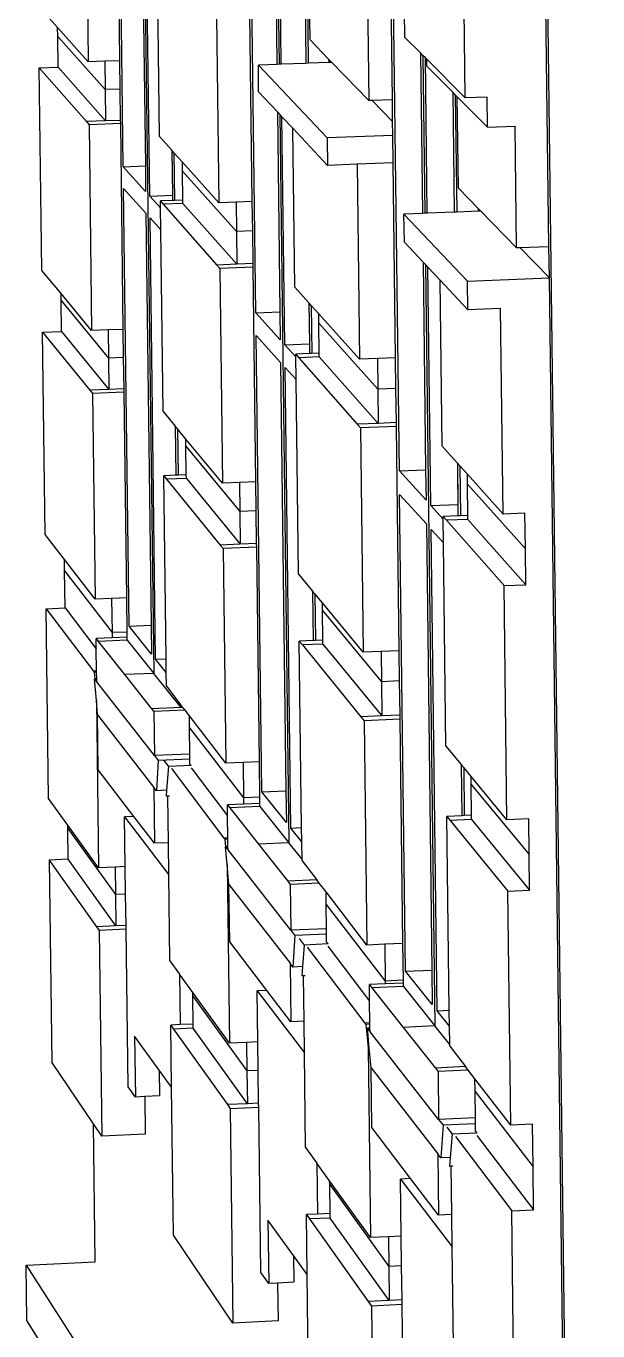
# Model space of a CAD drawing. Extents: x -106 to 80, y -44 to 65.
# Drawn here: x -95.43 to -91.8, y -21.49 to -13.19 of the extents above; entities that cross this region are included whole.
import ezdxf

# ---------------------------------------------------------------- set-up
doc = ezdxf.new("R2010")
doc.units = 0
doc.layers.get('0').update_dxf_attribs({"linetype": 'CONTINUOUS'})

msp = doc.modelspace()

# ---------------------------------------------------------------- linework, layer by layer
for p, q in [((-92.1697, -8.626), (-91.7959, -38.9348)), ((-94.8149, -14.0856), (-94.8497, -11.3426)), ((-93.9711, -15.0147), (-94.0072, -12.1533)), ((-95.052, -12.2787), (-95.0375, -13.418)), ((-94.8362, -13.4109), (-94.8506, -12.2719)), ((-93.85, -12.4644), (-93.8378, -13.4344)), ((-93.8357, -12.4786), (-93.8237, -13.4339)), ((-93.8097, -13.4334), (-93.8215, -12.4929)), ((-93.6623, -12.6941), (-93.6531, -13.4278)), ((-93.6471, -12.7094), (-93.6381, -13.4273)), ((-93.6258, -13.2792), (-93.6327, -12.7238)), ((-94.6902, -12.8263), (-94.6743, -14.0804)), ((-94.6771, -12.8403), (-94.6204, -17.3084)), ((-94.646, -14.2716), (-94.664, -12.8542)), ((-94.5839, -13.8936), (-94.5962, -12.9265)), ((-93.2612, -12.9449), (-93.2522, -13.6648)), ((-93.1031, -13.6594), (-93.1121, -12.9397)), ((-93.0586, -16.0196), (-93.0959, -13.0302)), ((-93.0586, -16.0196), (-93.0959, -13.0302)), ((-95.232, -13.2006), (-95.3543, -13.064)), ((-93.0229, -13.2632), (-93.025, -13.0985)), ((-92.6394, -13.6472), (-92.6464, -13.0858)), ((-92.1073, -14.592), (-92.1261, -13.0673)), ((-94.2218, -13.1268), (-94.2068, -14.3146)), ((-93.9939, -14.3066), (-94.0088, -13.1193)), ((-95.2313, -13.2563), (-95.232, -13.2006)), ((-95.0375, -13.418), (-95.232, -13.2006)), ((-95.2288, -13.4528), (-95.2313, -13.2563)), ((-95.2313, -13.2563), (-94.9296, -13.5943)), ((-93.5083, -13.4005), (-93.6258, -13.2792)), ((-92.9244, -13.3619), (-93.0229, -13.2632)), ((-92.9244, -13.3619), (-92.9117, -14.3819)), ((-92.9088, -13.3775), (-92.9244, -13.3619)), ((-94.9319, -13.4143), (-95.0375, -13.418)), ((-94.8362, -13.4109), (-94.9319, -13.4143)), ((-94.9319, -13.4143), (-94.9296, -13.5943)), ((-94.8339, -13.5909), (-94.8362, -13.4109)), ((-93.8378, -13.4344), (-93.9556, -13.4387)), ((-93.9556, -13.4387), (-93.5169, -13.9025)), ((-93.9535, -13.6091), (-93.9556, -13.4387)), ((-93.8237, -13.4339), (-93.8378, -13.4344)), ((-93.8097, -13.4334), (-93.8237, -13.4339)), ((-93.6531, -13.4278), (-93.8097, -13.4334)), ((-93.6381, -13.4273), (-93.6531, -13.4278)), ((-93.508, -13.4226), (-93.6381, -13.4273)), ((-93.5083, -13.4005), (-93.508, -13.4226)), ((-93.4875, -13.4219), (-93.5083, -13.4005)), ((-93.4875, -13.4219), (-93.508, -13.4226)), ((-93.2522, -13.6648), (-93.4875, -13.4219)), ((-92.9088, -13.3775), (-92.8963, -14.3814)), ((-92.8932, -13.3931), (-92.9088, -13.3775)), ((-92.881, -14.3808), (-92.8932, -13.3931)), ((-92.8848, -13.4016), (-92.8932, -13.3931)), ((-92.8842, -13.4455), (-92.8848, -13.4016)), ((-92.6394, -13.6472), (-92.8848, -13.4016)), ((-92.8842, -13.4455), (-92.7192, -13.611)), ((-95.3492, -13.4571), (-95.2288, -13.4528)), ((-95.3328, -14.7446), (-95.3492, -13.4571)), ((-95.3492, -13.4571), (-95.0495, -13.7985)), ((-95.2288, -13.4528), (-94.9271, -13.7941)), ((-94.8339, -13.5909), (-94.9296, -13.5943)), ((-94.9296, -13.5943), (-94.9271, -13.7941)), ((-94.8313, -13.7906), (-94.8339, -13.5909)), ((-93.9535, -13.6091), (-93.834, -13.7365)), ((-92.7192, -13.611), (-92.7098, -14.3744)), ((-92.7027, -13.6276), (-92.7192, -13.611)), ((-92.7192, -13.611), (-92.7098, -14.3744)), ((-93.2309, -13.664), (-93.2522, -13.6648)), ((-93.1031, -13.6594), (-93.2309, -13.664)), ((-93.2309, -13.664), (-93.1014, -13.7974)), ((-93.1014, -13.7974), (-93.1031, -13.6594)), ((-92.7027, -13.6276), (-92.6934, -14.3738)), ((-92.6901, -13.6402), (-92.7027, -13.6276)), ((-92.6829, -14.2211), (-92.6901, -13.6402)), ((-92.4982, -13.8327), (-92.6901, -13.6402)), ((-92.5006, -13.6421), (-92.6394, -13.6472)), ((-92.4982, -13.8327), (-92.5006, -13.6421)), ((-93.834, -13.7365), (-93.818, -15.0088)), ((-93.8198, -13.7517), (-93.834, -13.7365)), ((-93.8198, -13.7517), (-93.7615, -18.3854)), ((-93.8055, -13.7669), (-93.8198, -13.7517)), ((-93.7873, -15.2172), (-93.8055, -13.7669)), ((-93.7361, -13.8409), (-93.8055, -13.7669)), ((-94.9271, -13.7941), (-95.0495, -13.7985)), ((-95.0495, -13.7985), (-95.0324, -13.818)), ((-94.8311, -13.8106), (-95.0324, -13.818)), ((-95.0324, -13.818), (-95.0157, -15.1277)), ((-94.8313, -13.7906), (-94.9271, -13.7941)), ((-94.8311, -13.8106), (-94.8313, -13.7906)), ((-94.8145, -15.1199), (-94.8311, -13.8106)), ((-93.7234, -14.8507), (-93.7361, -13.8409)), ((-93.5148, -14.0767), (-93.7361, -13.8409)), ((-93.1003, -13.8872), (-93.1014, -13.7974)), ((-92.4982, -13.8327), (-92.3248, -13.8263)), ((-92.3248, -13.8263), (-92.3152, -14.6)), ((-94.5839, -13.8936), (-94.5059, -13.9807)), ((-93.1003, -13.8872), (-93.5169, -13.9025)), ((-93.5169, -13.9025), (-93.5148, -14.0767)), ((-93.0981, -14.0614), (-93.1003, -13.8872)), ((-94.5059, -13.9807), (-94.5023, -14.2662)), ((-94.492, -13.9962), (-94.5059, -13.9807)), ((-94.492, -13.9962), (-94.4882, -14.2993)), ((-94.4389, -14.0555), (-94.492, -13.9962)), ((-94.8149, -14.0856), (-94.6743, -14.0804)), ((-94.6722, -14.2428), (-94.8149, -14.0856)), ((-94.6743, -14.0804), (-94.6722, -14.2428)), ((-94.4381, -14.1137), (-94.4389, -14.0555)), ((-94.2068, -14.3146), (-94.4389, -14.0555)), ((-93.3269, -14.0698), (-93.5148, -14.0767)), ((-93.0981, -14.0614), (-93.3269, -14.0698)), ((-93.3269, -14.0698), (-93.3114, -15.3104)), ((-93.0827, -15.3015), (-93.0981, -14.0614)), ((-94.4381, -14.1137), (-94.0953, -14.4974)), ((-94.4358, -14.2974), (-94.4381, -14.1137)), ((-94.8131, -14.2236), (-94.6704, -14.3817)), ((-94.7778, -17.0072), (-94.8131, -14.2236)), ((-94.646, -14.2716), (-94.5023, -14.2662)), ((-94.5782, -14.3463), (-94.646, -14.2716)), ((-94.5023, -14.2662), (-94.5019, -14.2998)), ((-92.5578, -14.35), (-92.6829, -14.2211)), ((-94.5019, -14.2998), (-94.5788, -14.3027)), ((-94.5788, -14.3027), (-94.5609, -14.3231)), ((-94.5782, -14.3463), (-94.5788, -14.3027)), ((-94.5764, -14.4859), (-94.5782, -14.3463)), ((-94.4356, -14.3184), (-94.5609, -14.3231)), ((-94.5609, -14.3231), (-94.2201, -14.7105)), ((-94.4882, -14.2993), (-94.5019, -14.2998)), ((-94.4358, -14.2974), (-94.4882, -14.2993)), ((-94.4356, -14.3184), (-94.4358, -14.2974)), ((-94.4356, -14.3184), (-94.0927, -14.7057)), ((-94.0976, -14.3105), (-94.2068, -14.3146)), ((-93.9939, -14.3066), (-94.0976, -14.3105)), ((-94.0976, -14.3105), (-94.0953, -14.4974)), ((-93.9915, -14.4935), (-93.9939, -14.3066)), ((-92.5578, -14.35), (-92.5576, -14.3687)), ((-92.5403, -14.368), (-92.5578, -14.35)), ((-94.6704, -14.3817), (-94.6372, -17.0012)), ((-94.6087, -17.2183), (-94.6443, -14.4107)), ((-94.6443, -14.4107), (-94.5764, -14.4859)), ((-92.9117, -14.3819), (-93.0292, -14.3864)), ((-93.0292, -14.3864), (-92.6249, -14.8132)), ((-93.0269, -14.5646), (-93.0292, -14.3864)), ((-92.8963, -14.3814), (-92.9117, -14.3819)), ((-92.881, -14.3808), (-92.8963, -14.3814)), ((-92.7098, -14.3744), (-92.881, -14.3808)), ((-92.6934, -14.3738), (-92.7098, -14.3744)), ((-92.5576, -14.3687), (-92.6934, -14.3738)), ((-92.5403, -14.368), (-92.5576, -14.3687)), ((-92.3152, -14.6), (-92.5403, -14.368)), ((-94.5618, -15.6422), (-94.5764, -14.4859)), ((-93.9915, -14.4935), (-94.0953, -14.4974)), ((-94.0953, -14.4974), (-94.0927, -14.7057)), ((-93.9889, -14.7017), (-93.9915, -14.4935)), ((-93.0269, -14.5646), (-92.9078, -14.6914)), ((-92.3152, -14.6), (-92.2933, -14.5991)), ((-92.2933, -14.5991), (-92.1073, -14.592)), ((-92.2933, -14.5991), (-92.1048, -14.7931)), ((-92.1048, -14.7931), (-92.1073, -14.592)), ((-95.2104, -14.8924), (-95.3328, -14.7446)), ((-94.0927, -14.7057), (-94.2201, -14.7105)), ((-94.2201, -14.7105), (-94.2015, -14.7317)), ((-93.9886, -14.7236), (-94.2015, -14.7317)), ((-94.2015, -14.7317), (-94.1843, -16.0976)), ((-93.9889, -14.7017), (-94.0927, -14.7057)), ((-93.9886, -14.7236), (-93.9889, -14.7017)), ((-93.9714, -16.089), (-93.9886, -14.7236)), ((-92.9078, -14.6914), (-92.8914, -16.0128)), ((-92.8923, -14.7079), (-92.9078, -14.6914)), ((-92.8923, -14.7079), (-92.832, -19.5509)), ((-92.8767, -14.7245), (-92.8923, -14.7079)), ((-92.8578, -16.2407), (-92.8767, -14.7245)), ((-92.7991, -14.8071), (-92.8767, -14.7245)), ((-93.7234, -14.8507), (-93.634, -14.9505)), ((-92.786, -15.8631), (-92.7991, -14.8071)), ((-92.6227, -14.9948), (-92.7991, -14.8071)), ((-92.6249, -14.8132), (-92.1048, -14.7931)), ((-92.6227, -14.9948), (-92.6249, -14.8132)), ((-92.009, -22.5609), (-92.1048, -14.7931)), ((-95.2099, -14.9365), (-95.2104, -14.8924)), ((-95.0157, -15.1277), (-95.2104, -14.8924)), ((-95.2074, -15.1329), (-95.2099, -14.9365)), ((-95.2099, -14.9365), (-94.9079, -15.302)), ((-93.9711, -15.0147), (-93.818, -15.0088)), ((-93.8158, -15.1858), (-93.9711, -15.0147)), ((-93.818, -15.0088), (-93.8158, -15.1858)), ((-93.634, -14.9505), (-93.6307, -15.2111)), ((-93.6188, -14.9674), (-93.634, -14.9505)), ((-93.6188, -14.9674), (-93.615, -15.2738)), ((-93.5713, -15.0204), (-93.6188, -14.9674)), ((-93.5705, -15.0812), (-93.5713, -15.0204)), ((-93.3114, -15.3104), (-93.5713, -15.0204)), ((-92.4145, -14.9868), (-92.6227, -14.9948)), ((-92.3983, -16.295), (-92.4145, -14.9868)), ((-93.5705, -15.0812), (-93.196, -15.5002)), ((-93.5681, -15.2719), (-93.5705, -15.0812)), ((-95.3278, -15.1376), (-95.2074, -15.1329)), ((-95.3114, -16.4245), (-95.3278, -15.1376)), ((-95.3278, -15.1376), (-95.0277, -15.5064)), ((-95.2074, -15.1329), (-94.9054, -15.5016)), ((-94.9102, -15.1236), (-95.0157, -15.1277)), ((-94.8145, -15.1199), (-94.9102, -15.1236)), ((-94.9102, -15.1236), (-94.9079, -15.302)), ((-94.8122, -15.2982), (-94.8145, -15.1199)), ((-93.9693, -15.1586), (-93.814, -15.3308)), ((-93.9328, -18.0622), (-93.9693, -15.1586)), ((-93.7873, -15.2172), (-93.6307, -15.2111)), ((-93.7178, -15.2937), (-93.7873, -15.2172)), ((-93.6307, -15.2111), (-93.6299, -15.2743)), ((-94.8122, -15.2982), (-94.9079, -15.302)), ((-94.9079, -15.302), (-94.9054, -15.5016)), ((-94.8097, -15.4978), (-94.8122, -15.2982)), ((-93.814, -15.3308), (-93.7797, -18.0555)), ((-93.6299, -15.2743), (-93.718, -15.2778)), ((-93.718, -15.2778), (-93.6985, -15.3)), ((-93.7178, -15.2937), (-93.718, -15.2778)), ((-93.716, -15.4394), (-93.7178, -15.2937)), ((-93.5678, -15.2949), (-93.6985, -15.3)), ((-93.6985, -15.3), (-93.3263, -15.7232)), ((-93.615, -15.2738), (-93.6299, -15.2743)), ((-93.5681, -15.2719), (-93.615, -15.2738)), ((-93.5678, -15.2949), (-93.5681, -15.2719)), ((-93.5678, -15.2949), (-93.1933, -15.7179)), ((-93.1984, -15.306), (-93.3114, -15.3104)), ((-93.0827, -15.3015), (-93.1984, -15.306)), ((-93.1984, -15.306), (-93.196, -15.5002)), ((-93.0802, -15.4956), (-93.0827, -15.3015)), ((-93.7487, -18.2921), (-93.7855, -15.3624)), ((-93.7855, -15.3624), (-93.716, -15.4394)), ((-94.9054, -15.5016), (-95.0277, -15.5064)), ((-95.0277, -15.5064), (-95.0106, -15.5274)), ((-94.8094, -15.5195), (-95.0106, -15.5274)), ((-94.8097, -15.4978), (-94.9054, -15.5016)), ((-94.8094, -15.5195), (-94.8097, -15.4978)), ((-94.7928, -16.8282), (-94.8094, -15.5195)), ((-93.7005, -16.6764), (-93.716, -15.4394)), ((-93.0802, -15.4956), (-93.196, -15.5002)), ((-93.196, -15.5002), (-93.1933, -15.7179)), ((-93.0775, -15.7133), (-93.0802, -15.4956)), ((-95.0106, -15.5274), (-94.994, -16.8365)), ((-94.5618, -15.6422), (-94.4837, -15.7364)), ((-94.4837, -15.7364), (-94.4798, -16.048)), ((-94.4698, -15.7532), (-94.4837, -15.7364)), ((-94.4698, -15.7532), (-94.4661, -16.0474)), ((-94.4166, -15.8174), (-94.4698, -15.7532)), ((-93.1933, -15.7179), (-93.3263, -15.7232)), ((-93.3263, -15.7232), (-93.306, -15.7463)), ((-93.0772, -15.7372), (-93.306, -15.7463)), ((-93.306, -15.7463), (-93.2881, -17.1737)), ((-93.0775, -15.7133), (-93.1933, -15.7179)), ((-93.0772, -15.7372), (-93.0775, -15.7133)), ((-93.0594, -17.164), (-93.0772, -15.7372)), ((-94.416, -15.8635), (-94.4166, -15.8174)), ((-94.1843, -16.0976), (-94.4166, -15.8174)), ((-94.416, -15.8635), (-94.0729, -16.2782)), ((-94.4137, -16.0453), (-94.416, -15.8635)), ((-92.786, -15.8631), (-92.6899, -15.9701)), ((-93.0586, -16.0196), (-92.8914, -16.0128)), ((-93.0586, -16.0196), (-92.8914, -16.0128)), ((-92.8914, -16.0128), (-92.889, -16.2064)), ((-92.6899, -15.9701), (-92.6867, -16.2337)), ((-92.6734, -15.9885), (-92.6899, -15.9701)), ((-92.6899, -15.9701), (-92.6858, -16.3057)), ((-92.6734, -15.9885), (-92.6694, -16.305)), ((-92.6262, -16.0411), (-92.6734, -15.9885)), ((-94.4798, -16.048), (-94.5566, -16.0511)), ((-94.5566, -16.0511), (-94.5387, -16.0731)), ((-94.5419, -17.2155), (-94.5566, -16.0511)), ((-94.4134, -16.068), (-94.5387, -16.0731)), ((-94.5387, -16.0731), (-94.1977, -16.4917)), ((-94.4661, -16.0474), (-94.4798, -16.048)), ((-94.4137, -16.0453), (-94.4661, -16.0474)), ((-94.4134, -16.068), (-94.4137, -16.0453)), ((-94.4134, -16.068), (-94.0702, -16.4864)), ((-94.0752, -16.0932), (-94.1843, -16.0976)), ((-93.9714, -16.089), (-94.0752, -16.0932)), ((-94.0752, -16.0932), (-94.0729, -16.2782)), ((-93.9691, -16.274), (-93.9714, -16.089)), ((-92.889, -16.2064), (-93.0586, -16.0196)), ((-92.6254, -16.1049), (-92.6262, -16.0411)), ((-92.3983, -16.295), (-92.6262, -16.0411)), ((-93.019, -19.2032), (-93.0568, -16.1699)), ((-93.0568, -16.1699), (-92.8871, -16.3579)), ((-92.6254, -16.1049), (-92.2569, -16.5166)), ((-92.6229, -16.3031), (-92.6254, -16.1049)), ((-92.8578, -16.2407), (-92.6867, -16.2337)), ((-92.7802, -16.3262), (-92.8578, -16.2407)), ((-92.6867, -16.2337), (-92.6858, -16.3057)), ((-93.9691, -16.274), (-94.0729, -16.2782)), ((-94.0729, -16.2782), (-94.0702, -16.4864)), ((-93.9665, -16.4822), (-93.9691, -16.274)), ((-92.6858, -16.3057), (-92.7804, -16.3095)), ((-92.7804, -16.3095), (-92.759, -16.3338)), ((-92.7802, -16.3262), (-92.7804, -16.3095)), ((-92.7783, -16.4784), (-92.7802, -16.3262)), ((-92.6226, -16.3283), (-92.759, -16.3338)), ((-92.759, -16.3338), (-92.3927, -16.7497)), ((-92.6694, -16.305), (-92.6858, -16.3057)), ((-92.6229, -16.3031), (-92.6694, -16.305)), ((-92.6226, -16.3283), (-92.6229, -16.3031)), ((-92.6226, -16.3283), (-92.2541, -16.7439)), ((-92.2597, -16.2893), (-92.3983, -16.295)), ((-92.2569, -16.5166), (-92.2597, -16.2893)), ((-95.1889, -16.5835), (-95.3114, -16.4245)), ((-92.8871, -16.3579), (-92.8518, -19.1955)), ((-92.8179, -19.4543), (-92.8559, -16.3924)), ((-92.8559, -16.3924), (-92.7783, -16.4784)), ((-94.0702, -16.4864), (-94.1977, -16.4917)), ((-94.1977, -16.4917), (-94.179, -16.5145)), ((-93.9662, -16.5058), (-94.179, -16.5145)), ((-94.179, -16.5145), (-94.1618, -17.8798)), ((-93.9665, -16.4822), (-94.0702, -16.4864)), ((-93.9662, -16.5058), (-93.9665, -16.4822)), ((-93.949, -17.8706), (-93.9662, -16.5058)), ((-92.7622, -17.7715), (-92.7783, -16.4784)), ((-92.2541, -16.7439), (-92.2569, -16.5166)), ((-95.188, -16.6556), (-95.1889, -16.5835)), ((-94.994, -16.8365), (-95.1889, -16.5835)), ((-95.185, -16.8916), (-95.188, -16.6556)), ((-95.188, -16.6556), (-94.8857, -17.0491)), ((-93.7005, -16.6764), (-93.611, -16.7843)), ((-92.3927, -16.7497), (-92.2541, -16.7439)), ((-92.3743, -18.2388), (-92.3927, -16.7497)), ((-94.8885, -16.8321), (-94.994, -16.8365)), ((-94.7928, -16.8282), (-94.8885, -16.8321)), ((-94.8885, -16.8321), (-94.8857, -17.0491)), ((-94.79, -17.0451), (-94.7928, -16.8282)), ((-93.611, -16.7843), (-93.607, -17.0995)), ((-93.5958, -16.8026), (-93.611, -16.7843)), ((-93.5958, -16.8026), (-93.5921, -17.0989)), ((-93.5482, -16.86), (-93.5958, -16.8026)), ((-95.3053, -16.8967), (-95.185, -16.8916)), ((-95.2899, -18.1036), (-95.3053, -16.8967)), ((-95.3053, -16.8967), (-95.005, -17.2942)), ((-95.185, -16.8916), (-94.9862, -17.1529)), ((-93.5476, -16.9081), (-93.5482, -16.86)), ((-93.2881, -17.1737), (-93.5482, -16.86)), ((-93.5476, -16.9081), (-93.1728, -17.3611)), ((-93.5452, -17.0969), (-93.5476, -16.9081)), ((-94.7778, -17.0072), (-94.6372, -17.0012)), ((-94.6349, -17.1856), (-94.7778, -17.0072)), ((-94.6372, -17.0012), (-94.6349, -17.1856)), ((-94.8853, -17.0828), (-94.987, -17.0871)), ((-94.987, -17.0871), (-94.9734, -17.1044)), ((-94.9862, -17.1529), (-94.987, -17.0871)), ((-94.7894, -17.0966), (-94.9734, -17.1044)), ((-94.79, -17.0451), (-94.8857, -17.0491)), ((-94.8857, -17.0491), (-94.8853, -17.0828)), ((-94.7896, -17.0788), (-94.8853, -17.0828)), ((-94.7896, -17.0788), (-94.79, -17.0451)), ((-94.7894, -17.0966), (-94.7896, -17.0788)), ((-94.7894, -17.0966), (-94.6204, -17.3084)), ((-93.5452, -17.0969), (-93.5921, -17.0989)), ((-93.5449, -17.1217), (-93.5452, -17.0969)), ((-94.9844, -17.2933), (-94.9862, -17.1529)), ((-94.9734, -17.1044), (-94.806, -17.3163)), ((-93.607, -17.0995), (-93.6951, -17.1032)), ((-93.6951, -17.1032), (-93.6755, -17.1272)), ((-93.6802, -18.2891), (-93.6951, -17.1032)), ((-93.5449, -17.1217), (-93.6755, -17.1272)), ((-93.6755, -17.1272), (-93.303, -17.5844)), ((-93.5921, -17.0989), (-93.607, -17.0995)), ((-93.5449, -17.1217), (-93.1701, -17.5786)), ((-93.1752, -17.1689), (-93.2881, -17.1737)), ((-93.0594, -17.164), (-93.1752, -17.1689)), ((-93.1752, -17.1689), (-93.1728, -17.3611)), ((-93.0571, -17.3562), (-93.0594, -17.164)), ((-94.6087, -17.2183), (-94.5419, -17.2155)), ((-94.5408, -17.3031), (-94.6087, -17.2183)), ((-94.5408, -17.3031), (-94.5419, -17.2155)), ((-94.9844, -17.2933), (-95.005, -17.2942)), ((-95.005, -17.2942), (-94.9998, -17.301)), ((-94.9843, -17.3004), (-94.9998, -17.301)), ((-94.9998, -17.301), (-94.9956, -17.3437)), ((-94.9956, -17.3437), (-94.9977, -17.3438)), ((-94.9977, -17.3438), (-94.9835, -17.362)), ((-94.9858, -17.4814), (-94.9977, -17.3438)), ((-94.9838, -17.3432), (-94.9956, -17.3437)), ((-94.9843, -17.3004), (-94.9844, -17.2933)), ((-94.9838, -17.3432), (-94.9843, -17.3004)), ((-94.9835, -17.362), (-94.9838, -17.3432)), ((-94.6204, -17.3084), (-94.806, -17.3163)), ((-94.806, -17.3163), (-94.6345, -17.5335)), ((-94.4474, -17.5254), (-94.6204, -17.3084)), ((-94.5397, -17.39), (-94.5408, -17.3031)), ((-94.6168, -17.8315), (-94.9835, -17.362)), ((-94.5397, -17.39), (-94.4476, -17.5093)), ((-93.0571, -17.3562), (-93.1728, -17.3611)), ((-93.1728, -17.3611), (-93.1701, -17.5786)), ((-93.0543, -17.5737), (-93.0571, -17.3562)), ((-94.9858, -17.4814), (-94.9722, -18.5446)), ((-94.9779, -17.5722), (-94.9858, -17.4814)), ((-94.4476, -17.5093), (-94.4474, -17.5254)), ((-94.4356, -17.5249), (-94.4476, -17.5093)), ((-94.9779, -17.5722), (-94.6209, -18.033)), ((-94.9734, -17.9219), (-94.9779, -17.5722)), ((-94.4474, -17.5254), (-94.6345, -17.5335)), ((-94.6345, -17.5335), (-94.6203, -17.5514)), ((-94.4217, -17.5429), (-94.6203, -17.5514)), ((-94.6203, -17.5514), (-94.6168, -17.8315)), ((-94.4356, -17.5249), (-94.4474, -17.5254)), ((-94.4217, -17.5429), (-94.4356, -17.5249)), ((-94.3943, -17.5784), (-94.4217, -17.5429)), ((-94.3934, -17.6537), (-94.3943, -17.5784)), ((-94.1618, -17.8798), (-94.3943, -17.5784)), ((-93.1701, -17.5786), (-93.303, -17.5844)), ((-93.303, -17.5844), (-93.2827, -17.6093)), ((-93.0543, -17.5737), (-93.1701, -17.5786)), ((-93.054, -17.5995), (-93.0543, -17.5737)), ((-94.3934, -17.6537), (-94.0499, -18.1003)), ((-94.3913, -17.8217), (-94.3934, -17.6537)), ((-93.054, -17.5995), (-93.2827, -17.6093)), ((-93.2827, -17.6093), (-93.2649, -19.036)), ((-93.0362, -19.0256), (-93.054, -17.5995)), ((-94.3913, -17.8217), (-94.6168, -17.8315)), ((-94.6168, -17.8315), (-94.593, -17.8619)), ((-94.3909, -17.8531), (-94.3913, -17.8217)), ((-92.7622, -17.7715), (-92.6661, -17.8873)), ((-94.7468, -18.2185), (-94.9734, -17.9219)), ((-94.593, -17.8619), (-94.6042, -18.0545)), ((-94.3909, -17.8531), (-94.593, -17.8619)), ((-94.5569, -17.8633), (-94.5275, -17.9008)), ((-94.5275, -17.9008), (-94.5391, -18.0516)), ((-94.3824, -17.8945), (-94.5275, -17.9008)), ((-94.5087, -17.9139), (-94.1741, -18.3561)), ((-94.3905, -17.8839), (-94.3909, -17.8531)), ((-94.3824, -17.8945), (-94.3905, -17.8839)), ((-94.3834, -17.9085), (-94.1511, -18.2135)), ((-94.3824, -17.8945), (-94.3824, -17.8945)), ((-94.3824, -17.8945), (-94.3824, -17.8945)), ((-94.0527, -17.8751), (-94.1618, -17.8798)), ((-93.949, -17.8706), (-94.0527, -17.8751)), ((-94.0527, -17.8751), (-94.0499, -18.1003)), ((-93.9462, -18.0958), (-93.949, -17.8706)), ((-92.6661, -17.8873), (-92.6621, -18.2136)), ((-92.6495, -17.9073), (-92.6661, -17.8873)), ((-92.6661, -17.8873), (-92.6621, -18.2136)), ((-92.6495, -17.9073), (-92.6458, -18.2129)), ((-92.6023, -17.9641), (-92.6495, -17.9073)), ((-92.6017, -18.0147), (-92.6023, -17.9641)), ((-92.3743, -18.2388), (-92.6023, -17.9641)), ((-94.6042, -18.0545), (-94.6209, -18.033)), ((-94.6209, -18.033), (-94.6164, -18.3891)), ((-94.5391, -18.0516), (-94.6042, -18.0545)), ((-94.5391, -18.0516), (-94.5421, -18.0896)), ((-94.5308, -18.0891), (-94.5421, -18.0896)), ((-94.5216, -18.0887), (-94.5308, -18.0891)), ((-94.5271, -18.3851), (-94.5308, -18.0891)), ((-93.9328, -18.0622), (-93.7797, -18.0555)), ((-93.7772, -18.2565), (-93.9328, -18.0622)), ((-93.7797, -18.0555), (-93.7772, -18.2565)), ((-92.6017, -18.0147), (-92.2329, -18.4598)), ((-92.5993, -18.2108), (-92.6017, -18.0147)), ((-95.1673, -18.2738), (-95.2899, -18.1036)), ((-94.0494, -18.14), (-94.152, -18.1445)), ((-94.152, -18.1445), (-94.1371, -18.1633)), ((-94.1511, -18.2135), (-94.152, -18.1445)), ((-93.9454, -18.1548), (-94.1371, -18.1633)), ((-94.1371, -18.1633), (-93.9549, -18.394)), ((-93.9462, -18.0958), (-94.0499, -18.1003)), ((-94.0499, -18.1003), (-94.0494, -18.14)), ((-93.9457, -18.1354), (-94.0494, -18.14)), ((-93.9457, -18.1354), (-93.9462, -18.0958)), ((-93.9454, -18.1548), (-93.9457, -18.1354)), ((-93.9454, -18.1548), (-93.7615, -18.3854)), ((-94.7468, -18.2185), (-94.8058, -18.2211)), ((-94.8058, -18.2211), (-94.5245, -18.5903)), ((-94.8017, -18.537), (-94.8058, -18.2211)), ((-94.8058, -18.2211), (-94.5245, -18.5903)), ((-94.6164, -18.3891), (-94.7468, -18.2185)), ((-94.1493, -18.355), (-94.1511, -18.2135)), ((-92.6621, -18.2136), (-92.7567, -18.2178)), ((-92.7567, -18.2178), (-92.7353, -18.244)), ((-92.7414, -19.4507), (-92.7567, -18.2178)), ((-92.5989, -18.238), (-92.7353, -18.244)), ((-92.7353, -18.244), (-92.3687, -18.6933)), ((-92.6458, -18.2129), (-92.6621, -18.2136)), ((-92.5993, -18.2108), (-92.6458, -18.2129)), ((-92.5989, -18.238), (-92.5993, -18.2108)), ((-92.5989, -18.238), (-92.2301, -18.687)), ((-92.2357, -18.2326), (-92.3743, -18.2388)), ((-92.2329, -18.4598), (-92.2357, -18.2326)), ((-95.1671, -18.2945), (-95.1673, -18.2738)), ((-94.9722, -18.5446), (-95.1673, -18.2738)), ((-95.1646, -18.4906), (-95.1671, -18.2945)), ((-95.1671, -18.2945), (-94.8645, -18.7147)), ((-93.7487, -18.2921), (-93.6802, -18.2891)), ((-93.6791, -18.379), (-93.7487, -18.2921)), ((-93.6791, -18.379), (-93.6802, -18.2891)), ((-94.5271, -18.3851), (-94.6164, -18.3891)), ((-94.5245, -18.5903), (-94.5271, -18.3851)), ((-94.1493, -18.355), (-94.1741, -18.3561)), ((-94.1741, -18.3561), (-94.1685, -18.3635)), ((-94.1492, -18.3627), (-94.1685, -18.3635)), ((-94.1685, -18.3635), (-94.1636, -18.4114)), ((-94.1638, -18.4114), (-94.1484, -18.4312)), ((-94.1537, -18.5243), (-94.1638, -18.4114)), ((-94.1636, -18.4114), (-94.1638, -18.4114)), ((-94.1486, -18.4107), (-94.1636, -18.4114)), ((-94.1492, -18.3627), (-94.1493, -18.355)), ((-94.1486, -18.4107), (-94.1492, -18.3627)), ((-94.1484, -18.4312), (-94.1486, -18.4107)), ((-93.7615, -18.3854), (-93.9549, -18.394)), ((-93.9549, -18.394), (-93.7681, -18.6306)), ((-93.6777, -18.4905), (-93.7615, -18.3854)), ((-93.6777, -18.4905), (-93.6791, -18.379)), ((-95.1646, -18.4906), (-95.2849, -18.496)), ((-95.2849, -18.496), (-95.2685, -19.7815)), ((-95.2849, -18.496), (-94.9843, -18.9196)), ((-94.862, -18.9141), (-95.1646, -18.4906)), ((-93.7489, -18.9425), (-94.1484, -18.4312)), ((-93.6776, -18.5011), (-93.6777, -18.4905)), ((-93.6776, -18.5011), (-93.5841, -18.6223)), ((-92.2301, -18.687), (-92.2329, -18.4598)), ((-94.8668, -18.5399), (-94.9722, -18.5446)), ((-94.8017, -18.537), (-94.8668, -18.5399)), ((-94.8668, -18.5399), (-94.8645, -18.7147)), ((-94.7995, -18.7118), (-94.8017, -18.537)), ((-94.5175, -19.1369), (-94.5245, -18.5903)), ((-94.1537, -18.5243), (-94.1393, -19.6611)), ((-94.1424, -18.6506), (-94.1537, -18.5243)), ((-94.1424, -18.6506), (-93.7535, -19.1524)), ((-94.1378, -19.0153), (-94.1424, -18.6506)), ((-93.5841, -18.6223), (-93.7681, -18.6306)), ((-93.7681, -18.6306), (-93.7526, -18.6502)), ((-93.569, -18.6419), (-93.7526, -18.6502)), ((-93.7526, -18.6502), (-93.7489, -18.9425)), ((-93.569, -18.6419), (-93.5841, -18.6223)), ((-93.5252, -18.6986), (-93.569, -18.6419)), ((-94.7995, -18.7118), (-94.8645, -18.7147)), ((-94.8645, -18.7147), (-94.862, -18.9141)), ((-94.797, -18.9111), (-94.7995, -18.7118)), ((-93.5242, -18.7773), (-93.5252, -18.6986)), ((-93.2649, -19.036), (-93.5252, -18.6986)), ((-92.3687, -18.6933), (-92.2301, -18.687)), ((-92.3502, -20.1816), (-92.3687, -18.6933)), ((-93.5242, -18.7773), (-93.149, -19.265)), ((-93.5222, -18.9322), (-93.5242, -18.7773)), ((-94.862, -18.9141), (-94.9843, -18.9196)), ((-94.9843, -18.9196), (-94.9672, -18.9437)), ((-94.797, -18.9111), (-94.862, -18.9141)), ((-94.7967, -18.936), (-94.797, -18.9111)), ((-94.7967, -18.936), (-94.9672, -18.9437)), ((-94.9672, -18.9437), (-94.9505, -20.2513)), ((-94.784, -19.9377), (-94.7967, -18.936)), ((-93.5222, -18.9322), (-93.7489, -18.9425)), ((-93.7489, -18.9425), (-93.723, -18.9757)), ((-93.723, -18.9757), (-93.7354, -19.1759)), ((-93.5218, -18.9665), (-93.723, -18.9757)), ((-93.6957, -18.9952), (-93.6637, -19.0362)), ((-93.5218, -18.9665), (-93.5222, -18.9322)), ((-93.5212, -19.0177), (-93.5218, -18.9665)), ((-93.9012, -19.3249), (-94.1378, -19.0153)), ((-93.6637, -19.0362), (-93.6749, -19.1731)), ((-93.5124, -19.0292), (-93.6637, -19.0362)), ((-93.6441, -19.0497), (-93.2787, -19.5325)), ((-93.5124, -19.0292), (-93.5212, -19.0177)), ((-93.5135, -19.0437), (-93.2477, -19.3926)), ((-93.5124, -19.0292), (-93.5124, -19.0292)), ((-93.5124, -19.0292), (-93.5124, -19.0292)), ((-93.152, -19.0309), (-93.2649, -19.036)), ((-93.0362, -19.0256), (-93.152, -19.0309)), ((-93.152, -19.0309), (-93.149, -19.265)), ((-93.0333, -19.2597), (-93.0362, -19.0256)), ((-94.5175, -19.1369), (-94.4571, -19.2207)), ((-93.7354, -19.1759), (-93.7535, -19.1524)), ((-93.7535, -19.1524), (-93.7489, -19.5242)), ((-94.4571, -19.2207), (-94.4531, -19.5424)), ((-94.3721, -19.3385), (-94.4571, -19.2207)), ((-93.6749, -19.1731), (-93.7354, -19.1759)), ((-93.6749, -19.1731), (-93.6797, -19.2322)), ((-93.6684, -19.2317), (-93.6797, -19.2322)), ((-93.6584, -19.2312), (-93.6684, -19.2317)), ((-93.6648, -19.5203), (-93.6684, -19.2317)), ((-93.019, -19.2032), (-92.8518, -19.1955)), ((-92.849, -19.4154), (-93.019, -19.2032)), ((-92.8518, -19.1955), (-92.849, -19.4154)), ((-94.3718, -19.3604), (-94.3721, -19.3385)), ((-94.1393, -19.6611), (-94.3721, -19.3385)), ((-93.9012, -19.3249), (-93.9626, -19.3277)), ((-93.9626, -19.3277), (-93.6622, -19.722)), ((-93.9585, -19.6527), (-93.9626, -19.3277)), ((-93.7489, -19.5242), (-93.9012, -19.3249)), ((-93.1488, -19.2832), (-93.249, -19.2878)), ((-93.249, -19.2878), (-93.2328, -19.3083)), ((-93.2477, -19.3926), (-93.249, -19.2878)), ((-93.0328, -19.2991), (-93.2328, -19.3083)), ((-93.2328, -19.3083), (-93.0338, -19.5603)), ((-93.0333, -19.2597), (-93.149, -19.265)), ((-93.149, -19.265), (-93.1488, -19.2832)), ((-93.0331, -19.2779), (-93.1488, -19.2832)), ((-93.0331, -19.2779), (-93.0333, -19.2597)), ((-93.0328, -19.2991), (-93.0331, -19.2779)), ((-93.0328, -19.2991), (-92.832, -19.5509)), ((-94.3718, -19.3604), (-94.028, -19.8373)), ((-94.3695, -19.5385), (-94.3718, -19.3604)), ((-93.246, -19.531), (-93.2477, -19.3926)), ((-92.8179, -19.4543), (-92.7414, -19.4507)), ((-92.8179, -19.4543), (-92.7414, -19.4507)), ((-92.7401, -19.5513), (-92.8179, -19.4543)), ((-92.7401, -19.5513), (-92.8179, -19.4543)), ((-92.7401, -19.5513), (-92.7414, -19.4507)), ((-94.4531, -19.5424), (-94.5124, -19.5451)), ((-94.5124, -19.5451), (-94.4944, -19.5704)), ((-94.5074, -19.9407), (-94.5124, -19.5451)), ((-94.3692, -19.5646), (-94.4944, -19.5704)), ((-94.4944, -19.5704), (-94.1527, -20.0512)), ((-94.3695, -19.5385), (-94.4531, -19.5424)), ((-94.3692, -19.5646), (-94.3695, -19.5385)), ((-94.0254, -20.0452), (-94.3692, -19.5646)), ((-93.6648, -19.5203), (-93.7489, -19.5242)), ((-93.6622, -19.722), (-93.6648, -19.5203)), ((-93.246, -19.531), (-93.2787, -19.5325)), ((-93.2787, -19.5325), (-93.2725, -19.5407)), ((-93.2459, -19.5394), (-93.2725, -19.5407)), ((-93.2725, -19.5407), (-93.2567, -19.6907)), ((-93.2455, -19.5649), (-93.2621, -19.5657)), ((-93.2621, -19.5657), (-93.2453, -19.5873)), ((-93.2506, -19.6904), (-93.2621, -19.5657)), ((-93.2459, -19.5394), (-93.246, -19.531)), ((-93.2455, -19.5649), (-93.2459, -19.5394)), ((-93.2453, -19.5873), (-93.2455, -19.5649)), ((-92.8089, -20.1459), (-93.2453, -19.5873)), ((-92.832, -19.5509), (-93.0338, -19.5603)), ((-93.0338, -19.5603), (-92.8296, -19.8189)), ((-92.7387, -19.6679), (-92.832, -19.5509)), ((-92.7387, -19.6679), (-92.7401, -19.5513)), ((-94.7423, -19.6165), (-94.7374, -20.0028)), ((-94.5859, -19.8323), (-94.7423, -19.6165)), ((-94.0303, -19.6561), (-94.1393, -19.6611)), ((-93.9585, -19.6527), (-94.0303, -19.6561)), ((-94.0303, -19.6561), (-94.028, -19.8373)), ((-93.9563, -19.8339), (-93.9585, -19.6527)), ((-92.7385, -19.679), (-92.7387, -19.6679)), ((-93.6547, -20.325), (-93.6622, -19.722)), ((-93.2506, -19.6904), (-93.2567, -19.6907)), ((-93.2567, -19.6907), (-93.2416, -20.8974)), ((-93.2389, -19.8167), (-93.2506, -19.6904)), ((-92.7385, -19.679), (-92.6375, -19.8098)), ((-95.0036, -20.173), (-95.2685, -19.7815)), ((-94.5859, -19.8323), (-94.5839, -19.9956)), ((-94.5074, -19.9407), (-94.5859, -19.8323)), ((-93.9563, -19.8339), (-94.028, -19.8373)), ((-93.9536, -20.0418), (-93.9563, -19.8339)), ((-93.2389, -19.8167), (-92.8141, -20.365)), ((-93.2341, -20.1977), (-93.2389, -19.8167)), ((-92.6375, -19.8098), (-92.8296, -19.8189)), ((-92.8296, -19.8189), (-92.8127, -19.8403)), ((-92.6209, -19.8313), (-92.8127, -19.8403)), ((-92.6209, -19.8313), (-92.6375, -19.8098)), ((-92.5785, -19.8862), (-92.6209, -19.8313)), ((-94.028, -19.8373), (-94.0254, -20.0452)), ((-92.8127, -19.8403), (-92.8089, -20.1459)), ((-92.5775, -19.9687), (-92.5785, -19.8862)), ((-92.3502, -20.1816), (-92.5785, -19.8862)), ((-94.7374, -20.0028), (-94.784, -19.9377)), ((-94.6783, -20), (-94.7374, -20.0028)), ((-94.5839, -19.9956), (-94.6783, -20)), ((-94.6783, -20), (-94.6753, -20.2383)), ((-94.4954, -20.8825), (-94.5074, -19.9407)), ((-92.5775, -19.9687), (-92.2083, -20.4479)), ((-92.5754, -20.1348), (-92.5775, -19.9687)), ((-94.0254, -20.0452), (-94.1527, -20.0512)), ((-94.1527, -20.0512), (-94.1341, -20.0774)), ((-93.9533, -20.0689), (-94.1341, -20.0774)), ((-94.1341, -20.0774), (-94.1169, -21.4411)), ((-93.9536, -20.0418), (-94.0254, -20.0452)), ((-93.9533, -20.0689), (-93.9536, -20.0418)), ((-93.9401, -21.1183), (-93.9533, -20.0689)), ((-92.5754, -20.1348), (-92.8089, -20.1459)), ((-92.8089, -20.1459), (-92.7805, -20.1822)), ((-92.5749, -20.1724), (-92.5754, -20.1348)), ((-94.9924, -21.0518), (-95.0036, -20.173)), ((-94.9505, -20.2513), (-95.0036, -20.173)), ((-94.9924, -21.0518), (-95.0036, -20.173)), ((-94.6753, -20.2383), (-94.9505, -20.2513)), ((-92.9868, -20.5213), (-93.2341, -20.1977)), ((-92.7805, -20.1822), (-92.7942, -20.3906)), ((-92.5749, -20.1724), (-92.7805, -20.1822)), ((-92.7577, -20.1954), (-92.7227, -20.2401)), ((-92.7227, -20.2401), (-92.7354, -20.3878)), ((-92.5648, -20.2326), (-92.7227, -20.2401)), ((-92.5744, -20.22), (-92.5749, -20.1724)), ((-92.5648, -20.2325), (-92.5744, -20.22)), ((-92.566, -20.2476), (-92.2049, -20.7208)), ((-92.5648, -20.2326), (-92.5648, -20.2325)), ((-92.5647, -20.2326), (-92.5648, -20.2326)), ((-92.2117, -20.1749), (-92.3502, -20.1816)), ((-92.2083, -20.4479), (-92.2117, -20.1749)), ((-93.6547, -20.325), (-93.5829, -20.4245)), ((-92.7023, -20.2542), (-92.3435, -20.7276)), ((-92.7942, -20.3906), (-92.8141, -20.365)), ((-92.8141, -20.365), (-92.8092, -20.7537)), ((-92.7354, -20.3878), (-92.7942, -20.3906)), ((-92.7354, -20.3878), (-92.7403, -20.444)), ((-93.5829, -20.4245), (-93.5788, -20.7478)), ((-93.5021, -20.5364), (-93.5829, -20.4245)), ((-92.729, -20.4434), (-92.7403, -20.444)), ((-92.7181, -20.4429), (-92.729, -20.4434)), ((-92.7252, -20.7496), (-92.729, -20.4434)), ((-92.2049, -20.7208), (-92.2083, -20.4479)), ((-93.5019, -20.5592), (-93.5021, -20.5364)), ((-93.2416, -20.8974), (-93.5021, -20.5364)), ((-93.5019, -20.5592), (-93.1264, -21.0799)), ((-93.4995, -20.744), (-93.5019, -20.5592)), ((-92.9868, -20.5213), (-93.0509, -20.5244)), ((-93.0509, -20.5244), (-92.7227, -20.9552)), ((-93.0464, -20.8879), (-93.0509, -20.5244)), ((-92.8092, -20.7537), (-92.9868, -20.5213)), ((-93.5788, -20.7478), (-93.6493, -20.7512)), ((-93.4995, -20.744), (-93.5788, -20.7478)), ((-93.4992, -20.7725), (-93.4995, -20.744)), ((-92.7252, -20.7496), (-92.8092, -20.7537)), ((-92.7227, -20.9552), (-92.7252, -20.7496)), ((-92.3435, -20.7276), (-92.2049, -20.7208)), ((-92.3262, -22.1233), (-92.3435, -20.7276)), ((-93.8945, -20.7861), (-93.8895, -21.1891)), ((-93.7316, -21.0109), (-93.8945, -20.7861)), ((-93.6493, -20.7512), (-93.6297, -20.7788)), ((-93.6446, -21.131), (-93.6493, -20.7512)), ((-93.4992, -20.7725), (-93.6297, -20.7788)), ((-93.6297, -20.7788), (-93.2565, -21.3037)), ((-93.1237, -21.2971), (-93.4992, -20.7725)), ((-94.1169, -21.4411), (-94.4954, -20.8825)), ((-93.1287, -20.8919), (-93.2416, -20.8974)), ((-93.0464, -20.8879), (-93.1287, -20.8919)), ((-93.1287, -20.8919), (-93.1264, -21.0799)), ((-93.044, -21.0759), (-93.0464, -20.8879)), ((-92.7149, -21.5855), (-92.7227, -20.9552)), ((-95.4327, -21.0734), (-94.9924, -21.0518)), ((-95.4282, -21.4242), (-95.4327, -21.0734)), ((-95.4327, -21.0734), (-95.1192, -21.5629)), ((-93.7316, -21.0109), (-93.7295, -21.1812)), ((-93.6446, -21.131), (-93.7316, -21.0109)), ((-93.044, -21.0759), (-93.1264, -21.0799)), ((-93.1264, -21.0799), (-93.1237, -21.2971)), ((-93.0413, -21.2931), (-93.044, -21.0759)), ((-93.8895, -21.1891), (-93.9401, -21.1183)), ((-93.6318, -22.1474), (-93.6446, -21.131)), ((-93.8333, -21.1863), (-93.8895, -21.1891)), ((-93.7295, -21.1812), (-93.8333, -21.1863)), ((-93.8333, -21.1863), (-93.8302, -21.4269)), ((-93.1237, -21.2971), (-93.2565, -21.3037)), ((-93.2565, -21.3037), (-93.2362, -21.3324)), ((-93.0409, -21.3227), (-93.2362, -21.3324)), ((-93.0413, -21.2931), (-93.1237, -21.2971)), ((-93.0409, -21.3227), (-93.0413, -21.2931)), ((-93.0276, -22.3948), (-93.0409, -21.3227)), ((-93.2362, -21.3324), (-93.2184, -22.7573)), ((-95.1778, -21.82), (-95.4282, -21.4242)), ((-93.8302, -21.4269), (-94.1169, -21.4411))]:
    msp.add_line(p, q)

doc.saveas('drawing.dxf')
